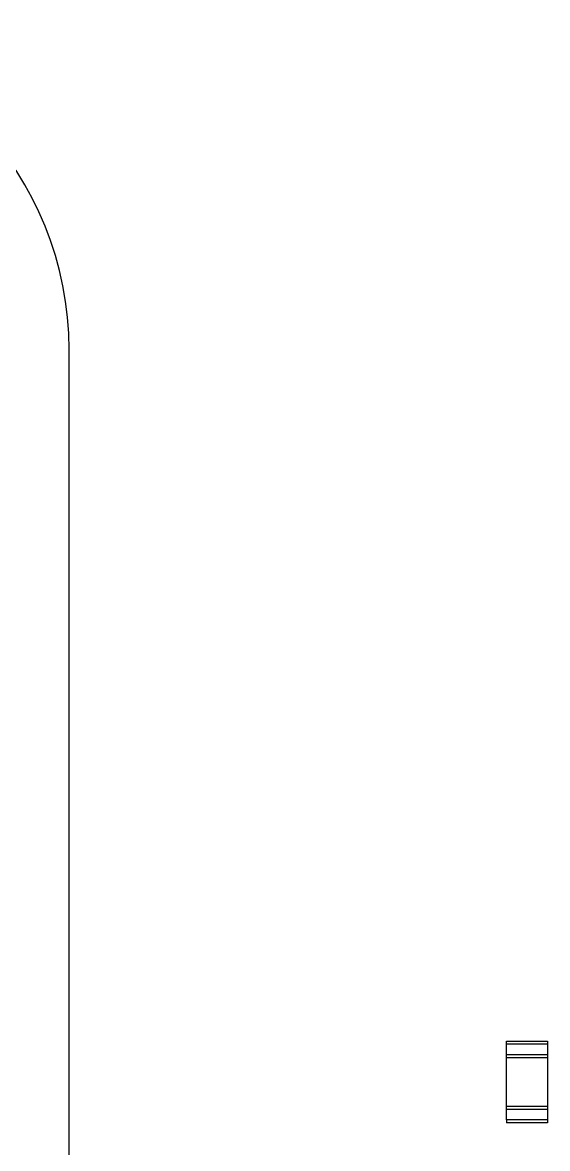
# Model space of a CAD drawing. Header units: millimetres. Extents: x -17 to 297, y -6 to 233.
# Drawn here: x 202.37 to 208.79, y 52.84 to 66.6 of the extents above; entities that cross this region are included whole.
import ezdxf

# ---------------------------------------------------------------- set-up
doc = ezdxf.new("R2010")
doc.units = ezdxf.units.MM
doc.header["$MEASUREMENT"] = 0
doc.layers.add('图层0000', color=7, linetype='Continuous', lineweight=25)

msp = doc.modelspace()

# ---------------------------------------------------------------- linework, layer by layer
at = {"layer": '图层0000', "color": 7, "linetype": 'Continuous', "lineweight": 25}
for p, q in [((202.937, 45.805), (202.937, 62.605)), ((208.287, 54.12), (208.287, 54.155)), ((208.287, 54.155), (208.787, 54.155)), ((208.287, 53.99), (208.287, 54.12)), ((208.287, 54.12), (208.787, 54.12)), ((208.787, 54.155), (208.787, 54.12)), ((208.787, 54.12), (208.787, 53.99)), ((208.287, 53.955), (208.287, 53.99)), ((208.287, 53.99), (208.787, 53.99)), ((208.287, 53.355), (208.287, 53.955)), ((208.287, 53.955), (208.787, 53.955)), ((208.787, 53.99), (208.787, 53.955)), ((208.787, 53.955), (208.787, 53.355)), ((208.287, 53.32), (208.287, 53.355)), ((208.787, 53.355), (208.287, 53.355)), ((208.287, 53.19), (208.287, 53.32)), ((208.787, 53.32), (208.287, 53.32)), ((208.787, 53.355), (208.787, 53.32)), ((208.787, 53.32), (208.787, 53.19)), ((208.287, 53.19), (208.287, 53.155)), ((208.787, 53.19), (208.287, 53.19)), ((208.787, 53.155), (208.287, 53.155)), ((208.787, 53.19), (208.787, 53.155))]:
    msp.add_line(p, q, dxfattribs=at)
msp.add_arc((198.939, 62.609), 3.998, 359.9387, 87.2125, dxfattribs=at)

doc.saveas('drawing.dxf')
